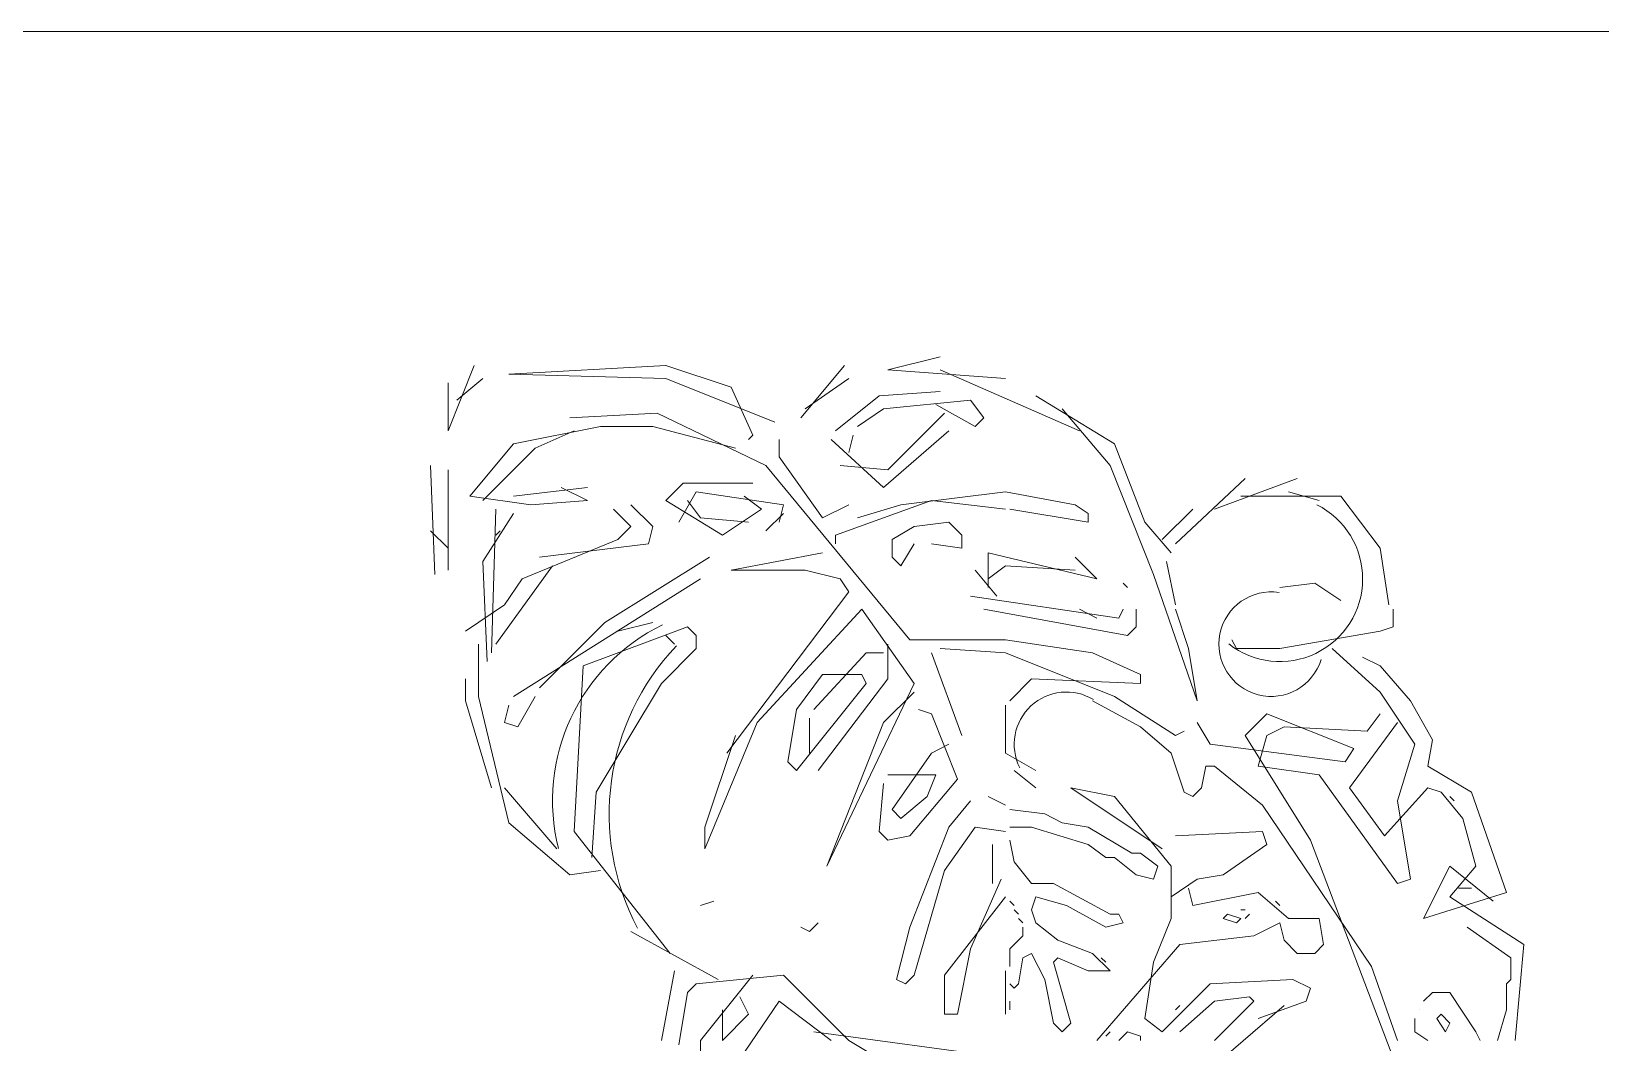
# Model space of a CAD drawing. Header units: millimetres. Extents: x 351279 to 387190, y -1289537 to -1277077.
# Drawn here: x 355872.7 to 356066.4, y -1277841.9 to -1277717 of the extents above; entities that cross this region are included whole.
import ezdxf

# ---------------------------------------------------------------- set-up
doc = ezdxf.new("R2010")
doc.units = ezdxf.units.MM
doc.header["$LTSCALE"] = 20
doc.layers.add('模块', color=6, linetype='Continuous', lineweight=15)
doc.layers.add('辅助', color=3, linetype='Continuous', lineweight=5)

msp = doc.modelspace()

# ---------------------------------------------------------------- linework, layer by layer
at = {"layer": '模块'}
msp.add_line((356370.728, -1277717.027), (355570.728, -1277717.027), dxfattribs=at)
at = {"layer": '辅助', "color": 119}
for p, q in [((355924.151, -1277766.333), (355927.377, -1277758.268)), ((355931.679, -1277759.343), (355951.035, -1277758.268)), ((355951.035, -1277758.268), (355959.1, -1277760.956)), ((355973.079, -1277758.268), (355967.703, -1277764.72)), ((355978.456, -1277758.805), (355984.908, -1277757.192)), ((355924.151, -1277760.418), (355924.151, -1277766.333)), ((355928.453, -1277759.881), (355925.227, -1277762.569)), ((355951.035, -1277759.881), (355931.679, -1277759.343)), ((355964.477, -1277765.257), (355951.035, -1277759.881)), ((355973.617, -1277759.881), (355968.24, -1277763.644)), ((355992.973, -1277759.881), (355978.456, -1277758.805)), ((355984.908, -1277758.805), (356002.113, -1277766.333)), ((355959.1, -1277760.956), (355961.788, -1277766.87)), ((355972.004, -1277766.333), (355977.381, -1277762.031)), ((355977.381, -1277762.031), (355984.908, -1277761.494)), ((355988.672, -1277762.569), (355977.918, -1277763.644)), ((355990.285, -1277764.72), (355988.672, -1277762.569)), ((355996.737, -1277762.031), (356006.415, -1277767.946)), ((355939.206, -1277764.72), (355949.959, -1277764.182)), ((355949.959, -1277764.182), (355963.401, -1277770.634)), ((355977.918, -1277763.644), (355974.692, -1277765.795)), ((355985.446, -1277764.182), (355978.456, -1277771.172)), ((355984.37, -1277763.107), (355989.209, -1277765.795)), ((355999.963, -1277763.644), (356005.877, -1277770.634)), ((355932.216, -1277767.946), (355942.97, -1277765.795)), ((355934.905, -1277768.483), (355939.744, -1277766.333)), ((355942.97, -1277765.795), (355949.422, -1277765.795)), ((355949.422, -1277765.795), (355959.637, -1277768.483)), ((355977.918, -1277773.322), (355985.983, -1277766.333)), ((355989.209, -1277765.795), (355990.285, -1277764.72)), ((355926.84, -1277774.398), (355932.216, -1277767.946)), ((355961.788, -1277766.87), (355961.25, -1277767.408)), ((355965.014, -1277769.559), (355965.014, -1277767.408)), ((355971.466, -1277767.408), (355977.918, -1277773.322)), ((355974.155, -1277766.87), (355973.617, -1277769.021)), ((356006.415, -1277767.946), (356010.178, -1277777.624)), ((355928.453, -1277774.935), (355934.905, -1277768.483)), ((355970.391, -1277777.086), (355965.014, -1277769.559)), ((355922.001, -1277770.634), (355922.538, -1277784.076)), ((355924.151, -1277771.172), (355924.151, -1277783.538)), ((355963.401, -1277770.634), (355981.144, -1277792.141)), ((355978.456, -1277771.172), (355972.542, -1277770.634)), ((356005.877, -1277770.634), (356011.254, -1277784.076)), ((356022.545, -1277772.247), (356013.942, -1277780.312)), ((356028.997, -1277772.247), (356018.781, -1277776.011)), ((355941.357, -1277773.322), (355932.216, -1277774.398)), ((355938.131, -1277773.322), (355941.357, -1277774.935)), ((355953.185, -1277772.785), (355951.035, -1277774.935)), ((355952.648, -1277777.624), (355954.798, -1277773.86)), ((355961.788, -1277772.785), (355953.185, -1277772.785)), ((355954.798, -1277773.86), (355965.552, -1277775.473)), ((355980.069, -1277775.473), (355992.973, -1277773.86)), ((355992.973, -1277773.86), (356001.576, -1277775.473)), ((356027.922, -1277773.86), (356031.685, -1277774.935)), ((355934.367, -1277775.473), (355926.84, -1277774.398)), ((355930.066, -1277776.011), (355929.528, -1277793.754)), ((355941.357, -1277774.935), (355934.367, -1277775.473)), ((355944.583, -1277776.011), (355946.733, -1277778.161)), ((355946.733, -1277775.473), (355949.422, -1277778.161)), ((355951.035, -1277774.935), (355958.024, -1277779.237)), ((355953.723, -1277774.935), (355955.336, -1277777.086)), ((355958.024, -1277779.237), (355962.863, -1277776.011)), ((355962.863, -1277776.011), (355960.713, -1277774.398)), ((355965.552, -1277775.473), (355965.014, -1277777.624)), ((355973.617, -1277775.473), (355970.391, -1277777.086)), ((355983.833, -1277774.935), (355972.004, -1277779.237)), ((355974.692, -1277777.086), (355980.069, -1277775.473)), ((355992.973, -1277776.011), (355983.833, -1277774.935)), ((356003.189, -1277777.624), (355993.511, -1277776.011)), ((356001.576, -1277775.473), (356003.189, -1277776.548)), ((356016.093, -1277776.011), (356012.329, -1277779.774)), ((356034.374, -1277774.398), (356022.007, -1277774.398)), ((356039.213, -1277780.85), (356034.374, -1277774.398)), ((355928.453, -1277782.463), (355932.216, -1277776.548)), ((355955.336, -1277777.086), (355961.25, -1277777.624)), ((355965.552, -1277776.548), (355963.401, -1277778.699)), ((355981.682, -1277778.161), (355985.983, -1277777.624)), ((355985.983, -1277777.624), (355987.596, -1277779.237)), ((356003.189, -1277776.548), (356003.189, -1277777.624)), ((356010.178, -1277777.624), (356013.404, -1277781.387)), ((355922.001, -1277778.699), (355924.151, -1277780.85)), ((355930.066, -1277779.237), (355930.603, -1277778.699)), ((355930.603, -1277778.699), (355930.603, -1277778.699)), ((355945.12, -1277779.774), (355933.292, -1277784.613)), ((355946.733, -1277778.161), (355945.12, -1277779.774)), ((355949.422, -1277778.161), (355948.884, -1277780.312)), ((355972.004, -1277779.237), (355972.004, -1277780.312)), ((355978.994, -1277779.774), (355981.682, -1277778.161)), ((355978.994, -1277781.925), (355978.994, -1277779.774)), ((355987.596, -1277779.237), (355987.596, -1277780.85)), ((355948.884, -1277780.312), (355935.442, -1277781.925)), ((355956.411, -1277781.925), (355943.507, -1277789.99)), ((355959.1, -1277783.538), (355970.391, -1277781.387)), ((355980.069, -1277783), (355978.994, -1277781.925)), ((355981.682, -1277780.312), (355980.069, -1277783)), ((355987.596, -1277780.85), (355983.833, -1277780.312)), ((355990.822, -1277785.689), (355990.822, -1277781.387)), ((355990.822, -1277781.387), (356004.264, -1277784.613)), ((356004.264, -1277784.613), (356001.576, -1277781.925)), ((356040.288, -1277787.839), (356039.213, -1277780.85)), ((355928.99, -1277794.829), (355928.453, -1277782.463)), ((355937.055, -1277783), (355930.066, -1277792.679)), ((355968.24, -1277783.538), (355959.1, -1277783.538)), ((355972.542, -1277784.613), (355968.24, -1277783.538)), ((355989.209, -1277783.538), (355991.898, -1277786.764)), ((355990.822, -1277784.613), (355992.973, -1277783)), ((355992.973, -1277783), (356001.576, -1277783.538)), ((356012.867, -1277782.463), (356013.942, -1277787.839)), ((355933.292, -1277784.613), (355931.141, -1277787.839)), ((355955.336, -1277784.613), (355932.216, -1277799.131)), ((355973.617, -1277786.226), (355972.542, -1277784.613)), ((356007.49, -1277785.151), (356008.028, -1277785.689)), ((356008.028, -1277785.689), (356008.028, -1277785.689)), ((356011.254, -1277784.076), (356016.631, -1277799.668)), ((356031.148, -1277785.151), (356026.846, -1277785.689)), ((356034.374, -1277787.302), (356031.148, -1277785.151)), ((355931.141, -1277787.839), (355926.302, -1277791.066)), ((355958.562, -1277806.12), (355973.617, -1277786.226)), ((355988.672, -1277786.764), (356006.952, -1277789.453)), ((355975.23, -1277788.377), (355962.326, -1277802.357)), ((355981.682, -1277797.518), (355975.23, -1277788.377)), ((355990.285, -1277788.377), (356008.028, -1277791.603)), ((356002.113, -1277788.377), (356004.264, -1277789.453)), ((356006.952, -1277789.453), (356007.49, -1277788.377)), ((356009.103, -1277790.528), (356009.103, -1277788.377)), ((356015.555, -1277793.216), (356013.942, -1277788.377)), ((356040.826, -1277790.528), (356040.826, -1277788.377)), ((355943.507, -1277789.99), (355935.442, -1277798.055)), ((355940.819, -1277795.367), (355953.723, -1277790.528)), ((355949.422, -1277789.99), (355945.12, -1277791.066)), ((355951.035, -1277791.603), (355952.11, -1277792.679)), ((355953.723, -1277790.528), (355954.798, -1277791.603)), ((355954.798, -1277791.603), (355954.798, -1277793.216)), ((356008.028, -1277791.603), (356009.103, -1277790.528)), ((356026.846, -1277793.216), (356039.213, -1277791.066)), ((356039.213, -1277791.066), (356040.826, -1277790.528)), ((355927.915, -1277792.679), (355927.915, -1277799.131)), ((355954.798, -1277793.216), (355950.497, -1277797.518)), ((355978.456, -1277792.679), (355978.456, -1277796.98)), ((355981.144, -1277792.141), (355992.973, -1277792.141)), ((355984.908, -1277793.216), (355992.973, -1277793.754)), ((355992.973, -1277792.141), (356003.726, -1277793.754)), ((356016.631, -1277799.668), (356015.555, -1277793.216)), ((356020.932, -1277792.141), (356021.47, -1277793.216)), ((356021.47, -1277793.216), (356026.846, -1277793.216)), ((356039.213, -1277798.593), (356033.298, -1277793.216)), ((355939.744, -1277815.798), (355940.819, -1277795.367)), ((355975.768, -1277793.754), (355969.316, -1277800.744)), ((355977.918, -1277793.754), (355975.768, -1277793.754)), ((355983.833, -1277793.754), (355987.596, -1277803.97)), ((355992.973, -1277793.754), (356006.415, -1277799.131)), ((356003.726, -1277793.754), (356009.641, -1277796.442)), ((356037.062, -1277794.292), (356039.213, -1277795.367)), ((356039.213, -1277795.367), (356042.976, -1277799.668)), ((355926.302, -1277796.98), (355926.302, -1277799.668)), ((355950.497, -1277797.518), (355942.432, -1277810.959)), ((355970.391, -1277796.442), (355967.165, -1277800.744)), ((355967.165, -1277808.271), (355975.768, -1277797.518)), ((355978.456, -1277796.98), (355969.853, -1277808.271)), ((355975.23, -1277796.442), (355970.391, -1277796.442)), ((355970.929, -1277820.1), (355981.682, -1277797.518)), ((355975.768, -1277797.518), (355975.23, -1277796.442)), ((355996.199, -1277796.98), (355993.511, -1277799.668)), ((356009.641, -1277797.518), (355996.199, -1277796.98)), ((356009.641, -1277796.442), (356009.641, -1277797.518)), ((355927.915, -1277799.131), (355931.679, -1277814.723)), ((355932.754, -1277802.894), (355934.905, -1277799.131)), ((355981.682, -1277798.593), (355977.918, -1277802.357)), ((356006.415, -1277799.131), (356013.942, -1277803.97)), ((356043.514, -1277805.045), (356039.213, -1277798.593)), ((355926.302, -1277799.668), (355929.528, -1277810.422)), ((355931.679, -1277800.206), (355931.141, -1277802.357)), ((355967.165, -1277800.744), (355966.09, -1277807.196)), ((355982.22, -1277800.744), (355983.833, -1277801.281)), ((355983.833, -1277801.281), (355987.059, -1277809.346)), ((355992.973, -1277800.206), (355992.973, -1277806.12)), ((356009.641, -1277802.894), (356003.726, -1277799.668)), ((356025.233, -1277801.281), (356022.545, -1277803.97)), ((356035.987, -1277805.583), (356025.233, -1277801.281)), ((356039.213, -1277801.281), (356037.6, -1277803.432)), ((356042.976, -1277799.668), (356045.665, -1277804.507)), ((355931.141, -1277802.357), (355932.754, -1277802.894)), ((355962.326, -1277802.357), (355955.874, -1277817.949)), ((355968.778, -1277801.819), (355968.778, -1277806.12)), ((355977.918, -1277802.357), (355970.929, -1277820.1)), ((356013.404, -1277806.12), (356009.641, -1277802.894)), ((356016.631, -1277802.357), (356018.244, -1277805.045)), ((356027.384, -1277802.894), (356025.233, -1277803.97)), ((356037.6, -1277803.432), (356027.384, -1277802.894)), ((356035.449, -1277810.422), (356041.363, -1277802.357)), ((355955.874, -1277815.261), (355959.637, -1277803.97)), ((355985.983, -1277805.045), (355983.833, -1277806.12)), ((356013.942, -1277803.97), (356015.017, -1277803.432)), ((356018.244, -1277805.045), (356034.911, -1277807.196)), ((356022.545, -1277803.97), (356030.61, -1277816.874)), ((356025.233, -1277803.97), (356024.158, -1277807.733)), ((356041.363, -1277812.035), (356043.514, -1277805.045)), ((356045.665, -1277804.507), (356045.127, -1277807.733)), ((355966.09, -1277807.196), (355967.165, -1277808.271)), ((355983.833, -1277806.12), (355978.994, -1277813.11)), ((355992.973, -1277806.12), (355996.737, -1277808.271)), ((356015.017, -1277810.959), (356013.404, -1277806.12)), ((356034.911, -1277807.196), (356035.987, -1277805.583)), ((355984.37, -1277808.809), (355978.456, -1277808.809)), ((355983.295, -1277811.497), (355984.37, -1277808.809)), ((355994.048, -1277808.271), (355996.737, -1277810.422)), ((356017.706, -1277807.733), (356017.168, -1277810.422)), ((356018.781, -1277807.733), (356017.706, -1277807.733)), ((356024.696, -1277812.572), (356018.781, -1277807.733)), ((356024.158, -1277807.733), (356031.685, -1277808.809)), ((356031.685, -1277808.809), (356041.363, -1277822.25)), ((356045.127, -1277807.733), (356050.504, -1277810.959)), ((355937.593, -1277817.949), (355931.141, -1277810.422)), ((355942.432, -1277810.959), (355941.894, -1277819.024)), ((355977.381, -1277815.798), (355977.918, -1277809.884)), ((355987.059, -1277809.346), (355981.144, -1277816.336)), ((356006.415, -1277811.497), (356001.038, -1277810.422)), ((356001.038, -1277810.422), (356012.329, -1277817.949)), ((356016.093, -1277811.497), (356015.017, -1277810.959)), ((356017.168, -1277810.422), (356016.093, -1277811.497)), ((356039.75, -1277816.336), (356035.449, -1277810.422)), ((356045.127, -1277810.422), (356039.75, -1277816.336)), ((356046.74, -1277810.959), (356045.127, -1277810.422)), ((356049.428, -1277814.185), (356046.74, -1277810.959)), ((356050.504, -1277810.959), (356054.805, -1277823.326)), ((355980.069, -1277814.185), (355983.295, -1277811.497)), ((355985.983, -1277815.261), (355988.672, -1277812.035)), ((355990.822, -1277811.497), (355992.973, -1277812.572)), ((356013.404, -1277820.1), (356006.415, -1277811.497)), ((356038.137, -1277832.466), (356024.696, -1277812.572)), ((356042.976, -1277821.713), (356041.363, -1277812.035)), ((356047.815, -1277811.497), (356048.353, -1277812.035)), ((356048.353, -1277812.035), (356047.815, -1277811.497)), ((355931.679, -1277814.723), (355939.206, -1277821.175)), ((355978.994, -1277813.11), (355980.069, -1277814.185)), ((355993.511, -1277813.11), (355997.812, -1277813.648)), ((355997.812, -1277813.648), (355999.963, -1277814.723)), ((355999.963, -1277814.723), (356003.189, -1277815.261)), ((356051.041, -1277820.1), (356049.428, -1277814.185)), ((355951.572, -1277830.853), (355939.744, -1277815.798)), ((355955.874, -1277817.949), (355955.874, -1277815.261)), ((355978.456, -1277816.874), (355977.381, -1277815.798)), ((355981.144, -1277816.336), (355978.456, -1277816.874)), ((355981.144, -1277827.627), (355985.983, -1277815.261)), ((355989.209, -1277815.261), (355985.446, -1277820.637)), ((355992.973, -1277815.798), (355989.209, -1277815.261)), ((355996.199, -1277815.261), (355993.511, -1277815.261)), ((355993.511, -1277816.874), (355994.048, -1277819.562)), ((356003.189, -1277817.411), (355996.199, -1277815.261)), ((356003.189, -1277815.261), (356008.565, -1277818.487)), ((356013.942, -1277816.336), (356024.696, -1277815.798)), ((356024.696, -1277815.798), (356025.233, -1277817.411)), ((356030.61, -1277816.874), (356045.127, -1277855.048)), ((355991.36, -1277817.411), (355991.36, -1277822.25)), ((356005.339, -1277819.024), (356003.189, -1277817.411)), ((356008.565, -1277818.487), (356009.641, -1277818.487)), ((356009.641, -1277818.487), (356011.791, -1277820.1)), ((356025.233, -1277817.411), (356019.857, -1277821.175)), ((355939.206, -1277821.175), (355942.97, -1277820.637)), ((355985.446, -1277820.637), (355981.682, -1277833.541)), ((355994.048, -1277819.562), (355996.199, -1277822.25)), ((356006.415, -1277819.024), (356005.339, -1277819.024)), ((356009.103, -1277821.175), (356006.415, -1277819.024)), ((356011.791, -1277820.1), (356011.254, -1277821.713)), ((356013.404, -1277826.552), (356013.404, -1277820.1)), ((356044.589, -1277826.552), (356047.815, -1277820.1)), ((356047.815, -1277820.1), (356053.192, -1277824.401)), ((356047.815, -1277823.863), (356051.041, -1277820.1)), ((355992.435, -1277821.713), (355988.672, -1277830.315)), ((355996.199, -1277822.25), (355998.887, -1277822.25)), ((355998.887, -1277822.25), (356005.877, -1277826.014)), ((356011.254, -1277821.713), (356009.103, -1277821.175)), ((356016.631, -1277821.713), (356013.404, -1277823.863)), ((356019.857, -1277821.175), (356016.631, -1277821.713)), ((356041.363, -1277822.25), (356042.976, -1277821.713)), ((355956.949, -1277824.401), (355955.336, -1277824.939)), ((355985.446, -1277833.541), (355992.973, -1277823.863)), ((355993.511, -1277824.401), (355994.048, -1277824.939)), ((355994.048, -1277824.939), (355993.511, -1277824.401)), ((355996.737, -1277823.863), (355996.199, -1277825.476)), ((356000.5, -1277824.939), (355996.737, -1277823.863)), ((356016.093, -1277824.939), (356015.555, -1277822.788)), ((356024.158, -1277823.326), (356016.093, -1277824.939)), ((356027.922, -1277826.552), (356024.158, -1277823.326)), ((356026.309, -1277824.401), (356026.846, -1277824.939)), ((356026.846, -1277824.939), (356026.309, -1277824.401)), ((356054.805, -1277823.326), (356044.589, -1277826.552)), ((356056.956, -1277829.778), (356047.815, -1277823.863)), ((356048.891, -1277822.788), (356050.504, -1277822.788)), ((355994.048, -1277825.476), (355994.586, -1277826.014)), ((355994.586, -1277826.014), (355994.048, -1277825.476)), ((355994.586, -1277826.552), (355995.124, -1277827.089)), ((355995.124, -1277827.089), (355994.586, -1277826.552)), ((355996.199, -1277825.476), (355996.737, -1277827.089)), ((356005.339, -1277827.627), (356000.5, -1277824.939)), ((356005.877, -1277826.014), (356006.952, -1277826.014)), ((356006.952, -1277826.014), (356007.49, -1277827.089)), ((356011.254, -1277831.928), (356013.404, -1277826.552)), ((356020.394, -1277826.014), (356019.857, -1277826.552)), ((356019.857, -1277826.552), (356021.47, -1277827.089)), ((356022.007, -1277826.552), (356020.394, -1277826.014)), ((356021.47, -1277827.089), (356022.007, -1277826.552)), ((356022.007, -1277825.476), (356022.545, -1277825.476)), ((356022.545, -1277825.476), (356022.007, -1277825.476)), ((356022.545, -1277826.552), (356023.083, -1277826.014)), ((356023.083, -1277826.014), (356022.545, -1277826.552)), ((356031.685, -1277826.552), (356027.922, -1277826.552)), ((356032.223, -1277829.778), (356031.685, -1277826.552)), ((355946.733, -1277828.165), (355957.487, -1277834.079)), ((355967.703, -1277827.627), (355968.778, -1277828.165)), ((355968.778, -1277828.165), (355969.853, -1277827.089)), ((355979.531, -1277834.079), (355981.144, -1277827.627)), ((355995.124, -1277827.627), (355995.124, -1277828.702)), ((355996.737, -1277827.089), (355999.425, -1277829.24)), ((356007.49, -1277827.089), (356005.339, -1277827.627)), ((356023.62, -1277828.702), (356026.846, -1277827.089)), ((356026.846, -1277827.089), (356027.384, -1277829.24)), ((356049.966, -1277827.627), (356055.343, -1277831.391)), ((355988.672, -1277830.315), (355987.059, -1277838.38)), ((355995.124, -1277828.702), (355993.511, -1277830.315)), ((355993.511, -1277830.315), (355993.511, -1277832.466)), ((355999.425, -1277829.24), (356003.726, -1277830.853)), ((356004.264, -1277841.607), (356014.48, -1277829.778)), ((356014.48, -1277829.778), (356023.62, -1277828.702)), ((356027.384, -1277829.24), (356028.997, -1277830.853)), ((356031.148, -1277830.853), (356032.223, -1277829.778)), ((356055.88, -1277841.607), (356056.956, -1277829.778)), ((355995.124, -1277831.391), (355994.586, -1277834.617)), ((355996.199, -1277830.853), (355995.124, -1277831.391)), ((355997.812, -1277834.079), (355996.199, -1277830.853)), ((355999.425, -1277831.391), (355998.887, -1277831.928)), ((355998.887, -1277831.928), (356001.038, -1277839.456)), ((356003.189, -1277833.004), (355999.425, -1277831.391)), ((356003.726, -1277830.853), (356005.877, -1277833.004)), ((356004.802, -1277831.391), (356005.339, -1277831.928)), ((356005.339, -1277831.928), (356004.802, -1277831.391)), ((356010.178, -1277838.918), (356011.254, -1277831.928)), ((356028.997, -1277830.853), (356031.148, -1277830.853)), ((356055.343, -1277831.391), (356055.343, -1277834.079)), ((355952.11, -1277833.004), (355950.497, -1277841.607)), ((355954.798, -1277834.617), (355965.552, -1277833.541)), ((355961.788, -1277833.541), (355955.336, -1277841.607)), ((355965.552, -1277833.541), (355973.617, -1277841.607)), ((355980.607, -1277834.617), (355979.531, -1277834.079)), ((355981.682, -1277833.541), (355980.607, -1277834.617)), ((355985.446, -1277838.38), (355985.446, -1277833.541)), ((355992.973, -1277833.004), (355992.973, -1277838.38)), ((355998.887, -1277839.456), (355997.812, -1277834.079)), ((356005.877, -1277833.004), (356003.189, -1277833.004)), ((356028.459, -1277834.079), (356018.244, -1277834.617)), ((356030.61, -1277835.154), (356028.459, -1277834.079)), ((356041.363, -1277841.607), (356038.137, -1277832.466)), ((356055.343, -1277834.079), (356054.805, -1277834.617)), ((355952.648, -1277842.144), (355953.723, -1277835.692)), ((355953.723, -1277835.692), (355954.798, -1277834.617)), ((355960.175, -1277836.23), (355961.25, -1277838.38)), ((355994.048, -1277835.154), (355993.511, -1277834.617)), ((355994.586, -1277834.617), (355994.048, -1277835.154)), ((356018.244, -1277834.617), (356012.329, -1277840.531)), ((356018.781, -1277836.767), (356023.083, -1277836.23)), ((356023.083, -1277836.23), (356023.62, -1277836.767)), ((356030.072, -1277836.767), (356030.61, -1277835.154)), ((356044.589, -1277836.767), (356045.665, -1277835.692)), ((356045.665, -1277835.692), (356047.815, -1277835.692)), ((356047.815, -1277835.692), (356051.041, -1277840.531)), ((356054.805, -1277834.617), (356054.805, -1277837.843)), ((355965.014, -1277836.767), (355956.949, -1277848.596)), ((355958.024, -1277841.607), (355958.024, -1277837.843)), ((355971.466, -1277841.607), (355965.014, -1277836.767)), ((355993.511, -1277836.767), (355993.511, -1277837.843)), ((356013.942, -1277837.843), (356014.48, -1277837.305)), ((356014.48, -1277837.305), (356013.942, -1277837.843)), ((356014.48, -1277840.531), (356018.781, -1277836.767)), ((356027.384, -1277837.305), (356016.093, -1277846.983)), ((356023.62, -1277836.767), (356018.781, -1277841.607)), ((356024.158, -1277838.918), (356030.072, -1277836.767)), ((356044.052, -1277837.843), (356044.052, -1277837.843)), ((356054.805, -1277837.843), (356053.73, -1277841.607)), ((355961.25, -1277838.38), (355958.024, -1277841.607)), ((355987.059, -1277838.38), (355985.446, -1277838.38)), ((355999.963, -1277840.531), (355998.887, -1277839.456)), ((356001.038, -1277839.456), (355999.963, -1277840.531)), ((356012.329, -1277840.531), (356010.178, -1277838.918)), ((356043.514, -1277838.918), (356043.514, -1277840.531)), ((356046.74, -1277838.38), (356046.202, -1277838.918)), ((356046.202, -1277838.918), (356047.278, -1277840.531)), ((356047.815, -1277839.456), (356046.74, -1277838.38)), ((356047.278, -1277840.531), (356047.815, -1277839.456)), ((355955.336, -1277841.607), (355955.336, -1277857.737)), ((355969.316, -1277840.531), (355992.973, -1277843.757)), ((355973.617, -1277841.607), (355976.305, -1277843.22)), ((356005.339, -1277841.069), (356005.877, -1277840.531)), ((356005.877, -1277840.531), (356005.339, -1277841.069)), ((356006.952, -1277841.607), (356008.028, -1277840.531)), ((356008.028, -1277840.531), (356009.641, -1277841.069)), ((356009.641, -1277841.069), (356009.641, -1277841.607)), ((356043.514, -1277840.531), (356045.127, -1277841.607)), ((356051.041, -1277840.531), (356051.579, -1277841.607))]:
    msp.add_line(p, q, dxfattribs=at)
for centre, radius, start, end in [((356026.846, -1277784.613), 10.216, 231.84277, 63.43495), ((356025.771, -1277792.679), 6.452, 81.25384, 342.89727), ((355961.25, -1277812.035), 24.195, 116.00335, 194.03624), ((355974.155, -1277813.648), 30.11, 136.4321, 207.89727), ((356000.5, -1277805.045), 6.452, 59.03624, 206.56505)]:
    msp.add_arc(centre, radius, start, end, dxfattribs=at)

doc.saveas('drawing.dxf')
